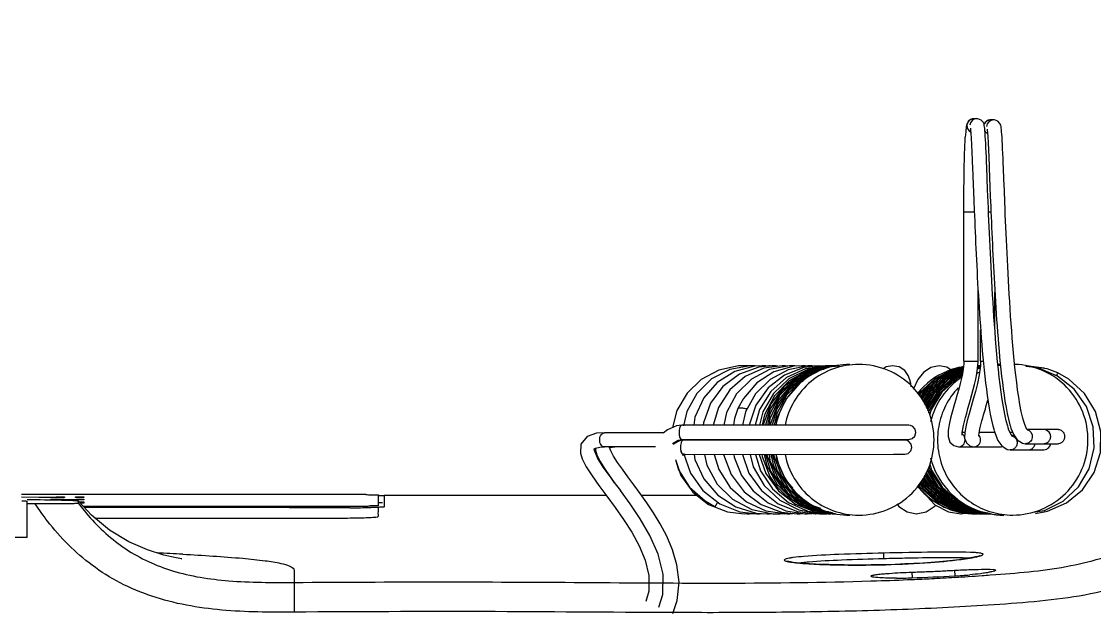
# Model space of a CAD drawing. Header units: millimetres. Extents: x 4086 to 8300, y 123 to 1549.
# Drawn here: x 6921.5 to 6959.19, y 703.04 to 723.82 of the extents above; entities that cross this region are included whole.
import ezdxf

# ---------------------------------------------------------------- set-up
doc = ezdxf.new("R2010")
doc.units = ezdxf.units.MM
doc.layers.add('00_COMPONENTS', color=7, linetype='Continuous')

msp = doc.modelspace()

# ---------------------------------------------------------------- linework, layer by layer
at = {"layer": '00_COMPONENTS', "color": 7, "linetype": 'Continuous'}
for p, q in [((6954.955, 720.411), (6954.836, 720.381)), ((6955.063, 720.411), (6954.955, 720.411)), ((6955.543, 720.371), (6955.425, 720.341)), ((6955.65, 720.371), (6955.543, 720.371)), ((6955.651, 720.371), (6955.65, 720.371)), ((6955.309, 720.221), (6955.28, 720.286)), ((6955.32, 720.173), (6955.309, 720.221)), ((6954.644, 719.606), (6954.652, 719.757)), ((6954.658, 719.852), (6954.652, 719.757)), ((6954.85, 719.855), (6954.856, 719.765)), ((6955.355, 719.799), (6955.348, 719.904)), ((6955.438, 719.812), (6955.444, 719.721)), ((6954.905, 718.718), (6954.917, 718.399)), ((6955.492, 718.672), (6955.505, 718.354)), ((6954.917, 718.399), (6954.951, 717.544)), ((6955.505, 718.354), (6955.531, 717.679)), ((6955.453, 717.498), (6955.437, 717.918)), ((6956.04, 717.475), (6956.023, 717.89)), ((6954.951, 717.544), (6954.966, 717.183)), ((6955.531, 717.679), (6955.546, 717.326)), ((6954.6, 717.141), (6954.968, 717.141)), ((6954.601, 711.904), (6954.6, 717.141)), ((6955.468, 717.141), (6955.553, 717.142)), ((6955.101, 711.904), (6955.1, 714.382)), ((6955.69, 713.024), (6955.69, 714.322)), ((6955.191, 711.904), (6955.19, 713.001)), ((6946.861, 711.739), (6946.867, 711.739)), ((6947.039, 711.739), (6946.924, 711.734)), ((6947.084, 711.736), (6947.032, 711.739)), ((6947.164, 711.739), (6947.09, 711.737)), ((6947.265, 711.737), (6947.166, 711.739)), ((6947.521, 711.739), (6947.25, 711.724)), ((6947.315, 711.727), (6947.265, 711.737)), ((6947.862, 711.739), (6947.397, 711.693)), ((6947.628, 711.737), (6947.522, 711.739)), ((6948.217, 711.74), (6947.578, 711.652)), ((6947.698, 711.723), (6947.628, 711.737)), ((6947.754, 711.739), (6947.663, 711.73)), ((6947.802, 711.733), (6947.747, 711.739)), ((6947.979, 711.737), (6947.859, 711.739)), ((6948.069, 711.719), (6947.979, 711.737)), ((6948.323, 711.737), (6948.215, 711.74)), ((6948.401, 711.722), (6948.323, 711.737)), ((6948.566, 711.739), (6948.48, 711.737)), ((6948.663, 711.737), (6948.568, 711.739)), ((6948.92, 711.74), (6948.626, 711.722)), ((6948.715, 711.728), (6948.663, 711.737)), ((6949.032, 711.737), (6948.917, 711.74)), ((6949.511, 711.738), (6948.98, 711.678)), ((6949.081, 711.728), (6949.032, 711.737)), ((6949.256, 711.74), (6949.12, 711.736)), ((6949.413, 711.727), (6949.245, 711.74)), ((6949.671, 711.729), (6949.51, 711.738)), ((6950.048, 711.739), (6949.581, 711.69)), ((6949.827, 711.737), (6949.742, 711.739)), ((6950.215, 711.728), (6949.824, 711.691)), ((6949.926, 711.74), (6949.834, 711.739)), ((6950.034, 711.739), (6949.837, 711.732)), ((6949.985, 711.732), (6949.926, 711.74)), ((6950.091, 711.729), (6949.936, 711.719)), ((6950.158, 711.738), (6950.032, 711.739)), ((6954.601, 711.904), (6955.101, 711.904)), ((6955.177, 711.688), (6955.086, 711.669)), ((6955.178, 711.697), (6955.087, 711.68)), ((6955.18, 711.71), (6955.088, 711.692)), ((6955.181, 711.721), (6955.089, 711.703)), ((6955.179, 711.731), (6955.09, 711.714)), ((6955.198, 711.741), (6955.091, 711.738)), ((6955.149, 711.735), (6955.095, 711.741)), ((6955.138, 711.741), (6955.105, 711.74)), ((6955.14, 711.738), (6955.107, 711.731)), ((6955.176, 711.739), (6955.14, 711.738)), ((6955.184, 711.738), (6955.15, 711.741)), ((6955.191, 711.904), (6955.183, 711.736)), ((6955.191, 711.904), (6955.283, 711.904)), ((6957.524, 711.636), (6956.787, 711.737)), ((6949.832, 711.665), (6949.687, 711.644)), ((6954.582, 711.674), (6954.223, 711.609)), ((6955.171, 711.641), (6955.081, 711.625)), ((6955.166, 711.649), (6955.082, 711.632)), ((6955.174, 711.664), (6955.084, 711.648)), ((6955.175, 711.671), (6955.085, 711.657)), ((6957.905, 711.494), (6957.524, 711.636)), ((6957.905, 711.493), (6957.905, 711.494)), ((6948.971, 711.211), (6948.853, 711.139)), ((6946.855, 710.59), (6946.666, 710.238)), ((6945.981, 710.275), (6945.8, 709.65)), ((6946.666, 710.238), (6946.686, 710.256)), ((6944.524, 710.173), (6944.369, 709.571)), ((6946.929, 710.118), (6946.822, 709.65)), ((6956.142, 709.615), (6956.09, 709.808)), ((6944.19, 709.493), (6944.034, 709.375)), ((6944.502, 709.628), (6944.19, 709.493)), ((6944.691, 709.65), (6944.502, 709.628)), ((6944.691, 709.65), (6944.666, 709.641)), ((6952.253, 709.652), (6944.691, 709.65)), ((6952.663, 709.652), (6952.253, 709.652)), ((6952.663, 709.652), (6952.598, 709.652)), ((6952.727, 709.644), (6952.663, 709.652)), ((6955.133, 709.367), (6955.147, 709.443)), ((6956.186, 709.48), (6956.143, 709.609)), ((6956.269, 709.3), (6956.186, 709.48)), ((6956.229, 709.638), (6956.257, 709.548)), ((6956.257, 709.548), (6956.351, 709.317)), ((6957.403, 709.502), (6956.815, 709.502)), ((6956.82, 709.502), (6956.819, 709.505)), ((6957.397, 709.502), (6957.375, 709.502)), ((6957.43, 709.502), (6957.397, 709.502)), ((6957.627, 709.502), (6957.555, 709.502)), ((6957.924, 709.502), (6957.627, 709.502)), ((6941.978, 709.388), (6941.699, 709.367)), ((6944.034, 709.388), (6941.976, 709.388)), ((6944.614, 709.106), (6944.435, 709.006)), ((6944.571, 709.128), (6944.691, 709.15)), ((6944.744, 709.128), (6944.614, 709.106)), ((6944.691, 709.15), (6944.744, 709.15)), ((6944.744, 709.128), (6944.719, 709.119)), ((6944.744, 709.15), (6950.412, 709.151)), ((6949.721, 709.129), (6944.744, 709.128)), ((6950.411, 709.129), (6949.721, 709.129)), ((6950.951, 709.129), (6950.411, 709.129)), ((6950.412, 709.151), (6950.951, 709.151)), ((6950.951, 709.151), (6952.14, 709.152)), ((6952.124, 709.13), (6950.951, 709.129)), ((6952.462, 709.13), (6952.124, 709.13)), ((6952.14, 709.152), (6952.253, 709.152)), ((6952.253, 709.152), (6952.554, 709.152)), ((6952.525, 709.13), (6952.418, 709.13)), ((6952.525, 709.13), (6952.462, 709.13)), ((6952.589, 709.121), (6952.525, 709.13)), ((6952.546, 709.152), (6952.663, 709.152)), ((6952.668, 709.085), (6952.589, 709.121)), ((6952.6, 709.152), (6952.663, 709.152)), ((6954.632, 709.391), (6954.545, 709.391)), ((6955.688, 709.392), (6955.125, 709.391)), ((6955.125, 709.264), (6955.125, 709.265)), ((6956.321, 709.392), (6956.227, 709.392)), ((6956.286, 709.273), (6956.269, 709.3)), ((6956.373, 709.285), (6956.278, 709.285)), ((6956.278, 709.276), (6956.286, 709.273)), ((6956.351, 709.317), (6956.474, 709.136)), ((6956.474, 709.136), (6956.659, 709.017)), ((6941.133, 708.67), (6941.137, 708.647)), ((6941.729, 708.51), (6941.623, 708.766)), ((6941.623, 708.766), (6941.628, 708.744)), ((6941.623, 708.766), (6941.623, 708.766)), ((6941.659, 708.847), (6941.817, 708.881)), ((6941.662, 708.776), (6941.709, 708.614)), ((6941.664, 708.848), (6941.663, 708.772)), ((6941.663, 708.772), (6941.667, 708.752)), ((6941.817, 708.881), (6941.975, 708.888)), ((6943.766, 708.888), (6941.975, 708.888)), ((6942.142, 708.868), (6942.246, 708.885)), ((6942.154, 708.867), (6942.153, 708.878)), ((6942.195, 708.749), (6942.153, 708.869)), ((6942.154, 708.867), (6942.158, 708.848)), ((6942.246, 708.885), (6942.339, 708.888)), ((6944.435, 709.006), (6944.396, 708.973)), ((6944.672, 708.713), (6944.668, 708.723)), ((6954.417, 708.891), (6955.921, 708.892)), ((6956.232, 708.785), (6956.553, 708.785)), ((6956.553, 708.785), (6956.853, 708.785)), ((6956.659, 709.017), (6956.757, 709.002)), ((6956.764, 709.002), (6957.1, 709.002)), ((6956.826, 708.785), (6956.887, 708.785)), ((6956.853, 708.785), (6956.855, 708.785)), ((6956.887, 708.785), (6957.078, 708.786)), ((6957.078, 708.786), (6957.174, 708.786)), ((6957.097, 708.984), (6957.1, 709.002)), ((6957.1, 709.002), (6957.402, 709.002)), ((6957.174, 708.786), (6957.23, 708.786)), ((6957.39, 709.002), (6957.417, 709.002)), ((6957.402, 709.002), (6957.404, 709.002)), ((6957.417, 709.002), (6957.594, 709.003)), ((6957.594, 709.003), (6957.673, 709.003)), ((6957.772, 709.002), (6957.924, 709.002)), ((6959.004, 708.126), (6959.183, 708.853)), ((6944.467, 708.446), (6944.577, 708.087)), ((6944.744, 708.628), (6944.82, 708.628)), ((6944.82, 708.628), (6952.124, 708.63)), ((6945.128, 708.628), (6945.153, 708.452)), ((6946.163, 708.628), (6946.163, 708.623)), ((6946.524, 708.628), (6946.536, 708.528)), ((6947.414, 708.628), (6947.649, 707.953)), ((6952.124, 708.63), (6952.419, 708.63)), ((6952.408, 708.63), (6952.526, 708.63)), ((6952.419, 708.63), (6952.526, 708.63)), ((6947.649, 707.953), (6948.089, 707.343)), ((6948.34, 707.736), (6948.589, 707.451)), ((6933.034, 707.216), (6921.495, 707.216)), ((6934.034, 706.824), (6934.034, 707.205)), ((6934.049, 707.19), (6934.234, 707.19)), ((6934.234, 707.19), (6934.234, 706.783)), ((6945.434, 707.357), (6946.029, 706.89)), ((6947.488, 707.361), (6948.074, 706.897)), ((6948.034, 707.5), (6948.033, 707.501)), ((6921.695, 705.71), (6921.695, 706.986)), ((6921.983, 706.888), (6921.695, 706.888)), ((6923.953, 706.494), (6923.495, 706.985)), ((6923.496, 706.906), (6923.84, 706.483)), ((6923.656, 706.812), (6933.034, 706.812)), ((6945.859, 706.795), (6945.862, 706.796)), ((6946.029, 706.89), (6946.734, 706.611)), ((6947.484, 706.863), (6948.191, 706.599)), ((6948.074, 706.897), (6948.76, 706.619)), ((6948.575, 707.045), (6949.242, 706.695)), ((6948.809, 706.929), (6949.5, 706.63)), ((6948.819, 707.04), (6949.486, 706.69)), ((6949.016, 706.844), (6949.724, 706.591)), ((6949.033, 706.937), (6949.722, 706.635)), ((6954.361, 706.966), (6955.017, 706.658)), ((6923.84, 706.759), (6923.706, 706.759)), ((6930.896, 706.757), (6923.84, 706.759)), ((6933.034, 706.756), (6930.896, 706.757)), ((6934.033, 706.734), (6934.034, 706.768)), ((6946.589, 706.783), (6947.308, 706.568)), ((6946.734, 706.611), (6947.341, 706.54)), ((6946.883, 706.54), (6946.988, 706.549)), ((6946.989, 706.541), (6947.076, 706.542)), ((6947.076, 706.542), (6947.159, 706.556)), ((6947.149, 706.697), (6947.894, 706.545)), ((6947.159, 706.556), (6947.335, 706.54)), ((6947.308, 706.568), (6947.691, 706.54)), ((6947.326, 706.54), (6947.478, 706.555)), ((6947.341, 706.54), (6947.426, 706.542)), ((6947.426, 706.542), (6947.498, 706.554)), ((6947.647, 706.648), (6948.395, 706.54)), ((6947.69, 706.54), (6947.774, 706.541)), ((6947.774, 706.541), (6947.848, 706.554)), ((6947.894, 706.545), (6948.046, 706.54)), ((6948.044, 706.54), (6948.149, 706.542)), ((6948.149, 706.542), (6948.251, 706.561)), ((6948.191, 706.599), (6948.745, 706.54)), ((6948.204, 706.552), (6948.294, 706.54)), ((6948.287, 706.54), (6948.341, 706.548)), ((6948.394, 706.54), (6948.487, 706.542)), ((6948.487, 706.542), (6948.579, 706.558)), ((6948.744, 706.54), (6948.835, 706.542)), ((6948.76, 706.619), (6949.398, 706.54)), ((6948.835, 706.542), (6948.923, 706.557)), ((6948.977, 706.778), (6949.702, 706.566)), ((6949.09, 706.541), (6949.274, 706.555)), ((6949.126, 706.64), (6949.84, 706.541)), ((6949.227, 706.771), (6949.95, 706.564)), ((6949.242, 706.695), (6949.981, 706.544)), ((6949.382, 706.609), (6949.978, 706.54)), ((6949.395, 706.54), (6949.503, 706.547)), ((6949.486, 706.69), (6949.989, 706.59)), ((6949.5, 706.63), (6950.089, 706.554)), ((6949.648, 706.54), (6949.801, 706.546)), ((6949.702, 706.566), (6950.052, 706.54)), ((6949.722, 706.635), (6949.846, 706.618)), ((6949.724, 706.591), (6950.019, 706.563)), ((6949.84, 706.541), (6949.925, 706.542)), ((6949.95, 706.564), (6950.089, 706.554)), ((6949.979, 706.54), (6950.013, 706.543)), ((6949.981, 706.544), (6950.088, 706.541)), ((6954.256, 706.672), (6954.969, 706.545)), ((6954.332, 706.666), (6955.118, 706.542)), ((6954.348, 706.68), (6955.055, 706.547)), ((6954.437, 706.671), (6955.148, 706.543)), ((6954.469, 706.68), (6955.177, 706.546)), ((6954.483, 706.541), (6954.714, 706.575)), ((6954.597, 706.68), (6955.306, 706.544)), ((6954.7, 706.664), (6955.407, 706.543)), ((6954.725, 706.674), (6955.437, 706.545)), ((6954.856, 706.692), (6955.563, 706.548)), ((6954.969, 706.545), (6955.056, 706.542)), ((6954.991, 706.543), (6955.005, 706.543)), ((6955.017, 706.658), (6955.169, 706.633)), ((6955.045, 706.548), (6955.063, 706.55)), ((6955.051, 706.542), (6955.076, 706.546)), ((6955.055, 706.547), (6955.143, 706.544)), ((6955.124, 706.542), (6955.175, 706.544)), ((6955.148, 706.543), (6955.264, 706.542)), ((6955.177, 706.546), (6955.313, 706.543)), ((6955.243, 706.547), (6955.293, 706.546)), ((6955.256, 706.542), (6955.311, 706.547)), ((6955.271, 706.543), (6955.292, 706.542)), ((6955.293, 706.542), (6955.343, 706.543)), ((6955.306, 706.544), (6955.414, 706.541)), ((6955.312, 706.543), (6955.346, 706.547)), ((6955.407, 706.543), (6955.492, 706.542)), ((6955.417, 706.541), (6955.494, 706.544)), ((6955.437, 706.545), (6955.494, 706.544)), ((6955.49, 706.542), (6955.52, 706.544)), ((6924.075, 706.393), (6930.896, 706.391)), ((6921.695, 705.71), (6871.295, 705.711)), ((6951.791, 704.964), (6951.786, 705.163)), ((6951.786, 704.755), (6951.683, 704.752)), ((6951.748, 704.754), (6951.786, 704.754)), ((6951.786, 704.754), (6951.852, 704.756)), ((6951.786, 704.755), (6951.786, 704.754)), ((6954.273, 704.559), (6954.284, 704.36)), ((6931.076, 704.38), (6931.072, 704.13)), ((6951.335, 704.184), (6951.536, 704.19)), ((6952.777, 704.493), (6952.784, 704.293)), ((6955.531, 704.395), (6955.728, 704.41)), ((6931.072, 704.133), (6931.075, 703.091))]:
    msp.add_line(p, q, dxfattribs=at)
at = {"layer": '00_COMPONENTS', "color": 5, "linetype": 'Continuous', "true_color": 0x0303ff}
for p, q in [((6922.567, 707.11), (6921.498, 707.13)), ((6921.499, 707.136), (6922.713, 707.114)), ((6922.517, 707.054), (6922.85, 707.054)), ((6923.004, 707.11), (6922.567, 707.11)), ((6923.309, 707.032), (6922.684, 707.052)), ((6922.713, 707.136), (6923.004, 707.136)), ((6922.713, 707.114), (6922.713, 707.136)), ((6922.85, 707.054), (6923.434, 707.037)), ((6923.004, 707.136), (6923.004, 707.11)), ((6923.684, 707.032), (6923.309, 707.032)), ((6923.392, 707.136), (6923.684, 707.136)), ((6923.392, 707.11), (6923.392, 707.136)), ((6923.684, 707.11), (6923.392, 707.11)), ((6923.434, 707.054), (6923.684, 707.054)), ((6923.434, 707.037), (6923.434, 707.054)), ((6923.522, 706.957), (6923.684, 706.957)), ((6923.684, 706.911), (6923.564, 706.911)), ((6923.684, 707.136), (6923.684, 707.11)), ((6923.684, 707.054), (6923.684, 707.032)), ((6923.684, 706.957), (6923.684, 706.911))]:
    msp.add_line(p, q, dxfattribs=at)
at = {"layer": '00_COMPONENTS', "color": 7, "linetype": 'Continuous'}
for points in [[(6954.836, 720.381), (6954.751, 720.309), (6954.712, 720.237)], [(6955.28, 720.286), (6955.209, 720.364), (6955.091, 720.41), (6955.063, 720.411)], [(6955.992, 718.67), (6955.985, 718.852), (6955.978, 719.027), (6955.971, 719.194), (6955.963, 719.352), (6955.956, 719.5), (6955.949, 719.636), (6955.942, 719.757), (6955.936, 719.863), (6955.929, 719.952), (6955.922, 720.026), (6955.916, 720.084), (6955.908, 720.132), (6955.897, 720.18), (6955.868, 720.246), (6955.797, 720.324), (6955.679, 720.369), (6955.651, 720.371)], [(6954.679, 720.084), (6954.672, 720.02), (6954.665, 719.944), (6954.658, 719.852)], [(6954.712, 720.237), (6954.697, 720.186), (6954.687, 720.138), (6954.679, 720.084)], [(6954.829, 720.082), (6954.83, 720.072), (6954.834, 720.041)], [(6954.834, 720.041), (6954.839, 719.994), (6954.845, 719.931), (6954.85, 719.855)], [(6955.425, 720.341), (6955.34, 720.269), (6955.31, 720.215)], [(6955.334, 720.066), (6955.328, 720.125), (6955.32, 720.173)], [(6955.348, 719.904), (6955.341, 719.993), (6955.334, 720.066)], [(6955.417, 720.042), (6955.418, 720.032), (6955.422, 720)], [(6955.422, 720), (6955.427, 719.953), (6955.432, 719.889), (6955.438, 719.812)], [(6954.856, 719.765), (6954.862, 719.663), (6954.868, 719.551), (6954.874, 719.429), (6954.88, 719.299), (6954.886, 719.163), (6954.892, 719.02), (6954.898, 718.871), (6954.905, 718.718)], [(6955.405, 718.707), (6955.398, 718.89), (6955.391, 719.066), (6955.383, 719.234), (6955.376, 719.393), (6955.369, 719.541), (6955.362, 719.677), (6955.355, 719.799)], [(6955.444, 719.721), (6955.45, 719.618), (6955.456, 719.505), (6955.462, 719.382), (6955.468, 719.252), (6955.474, 719.116), (6955.48, 718.973), (6955.486, 718.825), (6955.492, 718.672)], [(6955.437, 717.918), (6955.421, 718.322), (6955.405, 718.707)], [(6956.023, 717.89), (6956.008, 718.289), (6955.992, 718.67)], [(6955.697, 712.936), (6955.677, 713.198), (6955.659, 713.457), (6955.642, 713.715), (6955.626, 713.97), (6955.61, 714.223), (6955.596, 714.474), (6955.582, 714.722), (6955.568, 714.968), (6955.556, 715.211), (6955.544, 715.452), (6955.532, 715.69), (6955.521, 715.925), (6955.51, 716.158), (6955.5, 716.388), (6955.49, 716.616), (6955.48, 716.841), (6955.471, 717.063), (6955.462, 717.282), (6955.453, 717.498)], [(6956.708, 709.779), (6956.675, 709.897), (6956.62, 710.133), (6956.572, 710.382), (6956.529, 710.639), (6956.491, 710.897), (6956.457, 711.156), (6956.426, 711.414), (6956.397, 711.672), (6956.371, 711.931), (6956.346, 712.19), (6956.323, 712.45), (6956.302, 712.71), (6956.281, 712.969), (6956.262, 713.227), (6956.244, 713.483), (6956.227, 713.738), (6956.211, 713.991), (6956.195, 714.242), (6956.181, 714.49), (6956.167, 714.736), (6956.154, 714.979), (6956.141, 715.22), (6956.129, 715.457), (6956.118, 715.692), (6956.107, 715.924), (6956.096, 716.154), (6956.086, 716.381), (6956.076, 716.606), (6956.067, 716.827), (6956.057, 717.046), (6956.049, 717.262), (6956.04, 717.475)], [(6954.966, 717.183), (6954.973, 716.999), (6954.981, 716.813), (6954.989, 716.624), (6954.997, 716.434), (6955.006, 716.241), (6955.015, 716.047), (6955.024, 715.851), (6955.033, 715.653), (6955.043, 715.453), (6955.053, 715.252), (6955.063, 715.049), (6955.074, 714.844), (6955.086, 714.637), (6955.097, 714.428), (6955.11, 714.218), (6955.122, 714.006), (6955.136, 713.793), (6955.15, 713.578), (6955.165, 713.361), (6955.18, 713.143)], [(6955.546, 717.326), (6955.553, 717.145), (6955.56, 716.962), (6955.568, 716.777), (6955.576, 716.59), (6955.585, 716.4), (6955.593, 716.209), (6955.602, 716.017), (6955.611, 715.822), (6955.62, 715.626), (6955.63, 715.428), (6955.64, 715.228), (6955.651, 715.026), (6955.661, 714.823), (6955.673, 714.617), (6955.685, 714.41)], [(6955.685, 714.41), (6955.697, 714.201), (6955.71, 713.991), (6955.723, 713.78), (6955.737, 713.566), (6955.752, 713.351), (6955.767, 713.135), (6955.784, 712.918), (6955.801, 712.699), (6955.819, 712.479), (6955.838, 712.258), (6955.858, 712.037), (6955.88, 711.815), (6955.903, 711.594), (6955.927, 711.372), (6955.954, 711.15), (6955.982, 710.929), (6956.013, 710.709), (6956.046, 710.491), (6956.083, 710.275), (6956.123, 710.065), (6956.168, 709.862)], [(6955.18, 713.143), (6955.196, 712.924), (6955.213, 712.703), (6955.231, 712.482), (6955.25, 712.259), (6955.27, 712.035), (6955.291, 711.812), (6955.314, 711.587), (6955.338, 711.363), (6955.364, 711.139), (6955.392, 710.915), (6955.422, 710.692)], [(6956.09, 709.808), (6956.037, 710.044), (6955.99, 710.293), (6955.948, 710.551), (6955.91, 710.813), (6955.875, 711.078), (6955.844, 711.343), (6955.814, 711.61), (6955.788, 711.876), (6955.762, 712.142), (6955.739, 712.408), (6955.717, 712.673), (6955.697, 712.936)], [(6946.867, 711.739), (6946.685, 711.733), (6945.997, 711.587), (6945.379, 711.259), (6944.877, 710.776), (6944.524, 710.173)], [(6947.09, 711.737), (6946.383, 711.609), (6945.742, 711.276), (6945.223, 710.77), (6944.868, 710.131), (6944.755, 709.635)], [(6947.25, 711.724), (6946.554, 711.539), (6945.941, 711.156), (6945.461, 710.607), (6945.153, 709.937), (6945.112, 709.65)], [(6947.397, 711.693), (6946.719, 711.449), (6946.14, 711.016), (6945.705, 710.428), (6945.453, 709.732), (6945.448, 709.65)], [(6948.48, 711.737), (6947.777, 711.606), (6947.138, 711.269), (6946.616, 710.755)], [(6948.626, 711.722), (6947.93, 711.524), (6947.325, 711.134), (6946.855, 710.59)], [(6949.12, 711.736), (6948.427, 711.596), (6947.793, 711.257), (6947.281, 710.75), (6946.929, 710.118)], [(6949.746, 711.739), (6949.034, 711.635), (6948.372, 711.327), (6947.819, 710.839), (6947.427, 710.208), (6947.272, 709.65)], [(6949.834, 711.739), (6949.118, 711.611), (6948.457, 711.281), (6947.916, 710.77), (6947.542, 710.126), (6947.426, 709.65)], [(6949.837, 711.732), (6949.115, 711.573), (6948.466, 711.214), (6947.944, 710.681), (6947.595, 710.021), (6947.521, 709.65)], [(6949.581, 711.69), (6948.881, 711.438), (6948.278, 710.998), (6947.826, 710.401), (6947.565, 709.7), (6947.561, 709.65)], [(6950.091, 711.729), (6949.449, 711.642), (6948.766, 711.339), (6948.202, 710.852), (6947.798, 710.225), (6947.631, 709.651)], [(6950.065, 711.736), (6949.331, 711.586), (6948.674, 711.233), (6948.142, 710.706), (6947.785, 710.05), (6947.699, 709.651)], [(6949.936, 711.719), (6949.218, 711.517), (6948.592, 711.123), (6948.102, 710.559), (6947.791, 709.88), (6947.757, 709.651)], [(6949.824, 711.691), (6949.12, 711.439), (6948.518, 710.997), (6948.064, 710.401), (6947.803, 709.7), (6947.799, 709.651)], [(6952.096, 711.74), (6951.875, 711.699), (6951.77, 711.635)], [(6952.751, 710.995), (6952.736, 711.115), (6952.709, 711.246), (6952.649, 711.401), (6952.523, 711.569), (6952.323, 711.697), (6952.096, 711.74)], [(6953.734, 711.741), (6953.446, 711.682), (6953.182, 711.505), (6952.989, 711.258), (6952.835, 710.933), (6952.83, 710.916)], [(6954.16, 711.584), (6954.001, 711.69), (6953.733, 711.741)], [(6954.601, 711.904), (6954.597, 711.806), (6954.576, 711.617), (6954.549, 711.46), (6954.515, 711.301), (6954.471, 711.113), (6954.42, 710.92), (6954.366, 710.724), (6954.309, 710.524), (6954.25, 710.321), (6954.19, 710.112), (6954.133, 709.897), (6954.083, 709.68), (6954.05, 709.463), (6954.049, 709.25), (6954.112, 709.06), (6954.244, 708.934), (6954.417, 708.891)], [(6955.183, 711.736), (6955.141, 711.419), (6955.079, 711.12), (6955.008, 710.835), (6954.933, 710.563), (6954.859, 710.303), (6954.787, 710.054), (6954.721, 709.815), (6954.667, 709.591)], [(6955.085, 711.655), (6955.1, 711.863), (6955.101, 711.904)], [(6957.437, 711.648), (6957.419, 711.656), (6956.78, 711.741)], [(6957.891, 711.378), (6957.2, 711.662), (6956.783, 711.713)], [(6947.578, 711.652), (6946.923, 711.363), (6946.376, 710.891), (6945.981, 710.275)], [(6948.98, 711.678), (6948.299, 711.412), (6947.721, 710.961), (6947.294, 710.358)], [(6949.687, 711.644), (6949.006, 711.339), (6948.441, 710.855), (6948.036, 710.224), (6947.87, 709.651)], [(6949.689, 711.611), (6949.581, 711.59), (6948.921, 711.241), (6948.386, 710.713), (6948.026, 710.057), (6947.939, 709.651)], [(6954.223, 711.609), (6953.577, 711.285), (6953.049, 710.803), (6953.009, 710.737)], [(6954.581, 711.663), (6954.241, 711.593), (6953.605, 711.264), (6953.081, 710.768), (6953.043, 710.703)], [(6954.58, 711.651), (6954.319, 711.6), (6953.686, 711.278), (6953.16, 710.793), (6953.073, 710.65)], [(6954.578, 711.639), (6954.371, 711.598), (6953.738, 711.274), (6953.217, 710.789), (6953.101, 710.596)], [(6954.577, 711.627), (6954.439, 711.6), (6953.805, 711.279), (6953.28, 710.792), (6953.128, 710.542)], [(6954.576, 711.616), (6954.513, 711.604), (6953.871, 711.284), (6953.347, 710.801), (6953.155, 710.489)], [(6954.574, 711.604), (6954.564, 711.602), (6953.928, 711.282), (6953.402, 710.796), (6953.183, 710.435)], [(6954.569, 711.576), (6953.969, 711.269), (6953.447, 710.778), (6953.21, 710.382)], [(6954.563, 711.541), (6954.046, 711.278), (6953.518, 710.792), (6953.237, 710.329)], [(6954.558, 711.513), (6954.067, 711.253), (6953.549, 710.757), (6953.267, 710.27)], [(6954.551, 711.474), (6954.219, 711.316), (6953.676, 710.837), (6953.287, 710.229)], [(6954.545, 711.443), (6954.269, 711.31), (6953.736, 710.839), (6953.349, 710.235), (6953.325, 710.155)], [(6954.538, 711.407), (6954.269, 711.27), (6953.744, 710.776), (6953.376, 710.156), (6953.359, 710.09)], [(6954.531, 711.377), (6954.366, 711.296), (6953.831, 710.808), (6953.45, 710.191), (6953.399, 710.01)], [(6954.561, 709.514), (6954.587, 709.644), (6954.62, 709.783), (6954.658, 709.928), (6954.7, 710.078), (6954.745, 710.234), (6954.791, 710.394), (6954.839, 710.559), (6954.886, 710.728), (6954.933, 710.902), (6954.978, 711.082), (6955.02, 711.267), (6955.057, 711.457), (6955.085, 711.655)], [(6957.121, 706.556), (6957.539, 706.634), (6958.207, 706.923), (6958.767, 707.387), (6959.175, 707.991), (6959.397, 708.689), (6959.413, 709.423), (6959.222, 710.137), (6958.837, 710.77), (6958.293, 711.271), (6957.905, 711.494)], [(6959.183, 708.853), (6959.147, 709.6), (6958.904, 710.305), (6958.474, 710.914), (6957.891, 711.378)], [(6948.853, 711.139), (6948.354, 710.582), (6948.034, 709.903), (6947.996, 709.651)], [(6946.616, 710.755), (6946.262, 710.103), (6946.165, 709.65)], [(6955.422, 710.692), (6955.454, 710.47), (6955.49, 710.252), (6955.529, 710.038), (6955.571, 709.829), (6955.619, 709.628), (6955.662, 709.472)], [(6946.666, 710.238), (6946.542, 709.883), (6946.511, 709.65)], [(6947.294, 710.358), (6947.056, 709.657), (6947.056, 709.65)], [(6955.295, 710.014), (6955.358, 710.23), (6955.39, 710.342), (6955.423, 710.456), (6955.445, 710.536)], [(6955.147, 709.443), (6955.165, 709.526), (6955.186, 709.616), (6955.211, 709.711), (6955.237, 709.809), (6955.266, 709.91), (6955.295, 710.014)], [(6956.168, 709.862), (6956.22, 709.668), (6956.227, 709.643)], [(6952.875, 709.27), (6952.913, 709.39), (6952.887, 709.512), (6952.805, 709.607), (6952.727, 709.644)], [(6954.544, 709.322), (6954.546, 709.401), (6954.561, 709.514)], [(6954.667, 709.591), (6954.631, 709.385), (6954.629, 709.199), (6954.688, 709.034)], [(6955.663, 709.469), (6955.698, 709.361), (6955.8, 709.113), (6955.931, 708.923), (6956.124, 708.801), (6956.226, 708.785)], [(6956.819, 709.505), (6956.744, 709.671), (6956.709, 709.778)], [(6957.634, 709.344), (6957.595, 709.411), (6957.507, 709.479), (6957.402, 709.502)], [(6957.555, 709.502), (6957.51, 709.502), (6957.499, 709.502), (6957.43, 709.502)], [(6941.699, 709.367), (6941.368, 709.256), (6941.149, 708.992), (6941.133, 708.67)], [(6944.369, 709.003), (6944.389, 709.02), (6944.571, 709.128)], [(6952.526, 708.63), (6952.647, 708.661), (6952.738, 708.748), (6952.775, 708.867), (6952.75, 708.99), (6952.668, 709.085)], [(6952.663, 709.152), (6952.785, 709.183), (6952.875, 709.27)], [(6954.545, 709.309), (6954.546, 709.305), (6954.544, 709.322)], [(6955.125, 709.265), (6955.126, 709.303), (6955.133, 709.367)], [(6957.538, 709.043), (6957.555, 709.055), (6957.572, 709.069), (6957.588, 709.085), (6957.602, 709.103), (6957.615, 709.123), (6957.627, 709.144)], [(6957.627, 709.144), (6957.636, 709.167), (6957.644, 709.191), (6957.649, 709.216), (6957.651, 709.242), (6957.651, 709.269), (6957.648, 709.296), (6957.641, 709.323), (6957.634, 709.344)], [(6941.132, 708.675), (6941.193, 708.473), (6941.338, 708.185), (6941.54, 707.872), (6941.784, 707.532), (6942.058, 707.163), (6942.351, 706.766), (6942.649, 706.342), (6942.935, 705.895), (6943.194, 705.422), (6943.407, 704.918), (6943.54, 704.38), (6943.537, 703.83), (6943.426, 703.464)], [(6941.623, 708.766), (6941.62, 708.821), (6941.62, 708.824), (6941.659, 708.847)], [(6942.144, 708.877), (6942.138, 708.868), (6942.142, 708.868)], [(6944.376, 703.042), (6944.53, 703.5), (6944.596, 704.148), (6944.524, 704.749), (6944.367, 705.283), (6944.164, 705.759), (6943.938, 706.186), (6943.702, 706.574), (6943.466, 706.928), (6943.235, 707.255), (6943.012, 707.558), (6942.801, 707.841), (6942.606, 708.104), (6942.435, 708.344), (6942.295, 708.561), (6942.195, 708.749)], [(6944.756, 708.63), (6944.742, 708.634), (6944.731, 708.64), (6944.72, 708.647), (6944.709, 708.657), (6944.698, 708.669), (6944.688, 708.683), (6944.679, 708.698), (6944.672, 708.713)], [(6944.749, 708.672), (6944.997, 707.967), (6945.434, 707.357)], [(6954.688, 709.034), (6954.809, 708.926), (6954.957, 708.891)], [(6956.855, 708.785), (6956.857, 708.785), (6956.87, 708.786), (6956.889, 708.788)], [(6956.889, 708.788), (6956.908, 708.791), (6956.928, 708.797), (6956.948, 708.804), (6956.968, 708.814), (6956.988, 708.825)], [(6956.988, 708.825), (6957.007, 708.838), (6957.024, 708.853), (6957.041, 708.871), (6957.056, 708.89), (6957.07, 708.911), (6957.081, 708.933)], [(6957.081, 708.933), (6957.09, 708.958), (6957.097, 708.984)], [(6957.23, 708.786), (6957.271, 708.786), (6957.293, 708.786), (6957.367, 708.786)], [(6957.375, 709.002), (6957.377, 709.002), (6957.39, 709.002)], [(6957.404, 709.002), (6957.406, 709.002), (6957.417, 709.003), (6957.433, 709.004)], [(6957.433, 709.004), (6957.449, 709.007), (6957.467, 709.011), (6957.485, 709.017), (6957.503, 709.024), (6957.521, 709.032), (6957.538, 709.043)], [(6957.673, 709.003), (6957.75, 709.003), (6957.772, 709.002)], [(6941.709, 708.614), (6941.821, 708.381), (6941.973, 708.136), (6942.155, 707.874)], [(6942.331, 707.634), (6942.208, 707.8), (6941.933, 708.182), (6941.729, 708.51)], [(6944.467, 708.446), (6944.661, 707.889), (6945.076, 707.307), (6945.635, 706.87)], [(6944.722, 708.594), (6944.728, 708.599), (6944.747, 708.615), (6944.765, 708.627), (6944.766, 708.628)], [(6944.766, 708.628), (6944.773, 708.632), (6944.772, 708.631), (6944.756, 708.63)], [(6945.153, 708.452), (6945.466, 707.764), (6945.957, 707.192), (6946.589, 706.783)], [(6945.487, 708.628), (6945.572, 708.25), (6945.939, 707.588), (6946.479, 707.055), (6947.149, 706.697)], [(6945.832, 708.628), (6945.988, 708.096), (6946.392, 707.462), (6946.96, 706.965), (6947.647, 706.648)], [(6946.163, 708.623), (6946.428, 707.918), (6946.88, 707.315), (6947.484, 706.863)], [(6946.536, 708.528), (6946.792, 707.891), (6947.199, 707.346), (6947.725, 706.924), (6948.342, 706.651)], [(6946.823, 708.628), (6947.053, 707.97), (6947.488, 707.361)], [(6947.094, 708.628), (6947.205, 708.185), (6947.582, 707.538)], [(6947.283, 708.628), (6947.461, 708.049), (6947.876, 707.421)], [(6947.508, 708.628), (6947.515, 708.549), (6947.791, 707.853), (6948.034, 707.5)], [(6947.584, 708.628), (6947.676, 708.222), (6948.038, 707.569), (6948.575, 707.045)], [(6947.633, 708.628), (6947.812, 708.04), (6948.231, 707.414), (6948.809, 706.929)], [(6947.685, 708.628), (6947.689, 708.575), (6947.958, 707.877), (6948.411, 707.283), (6949.016, 706.844)], [(6947.76, 708.628), (6947.791, 708.412), (6948.102, 707.734), (6948.595, 707.17), (6949.227, 706.771)], [(6947.824, 708.628), (6947.915, 708.22), (6948.282, 707.565), (6948.819, 707.04)], [(6947.872, 708.628), (6948.046, 708.053), (6948.456, 707.423), (6949.033, 706.937)], [(6947.922, 708.628), (6947.926, 708.58), (6948.195, 707.877), (6948.648, 707.285), (6949.249, 706.846), (6949.562, 706.734)], [(6947.997, 708.628), (6948.026, 708.42), (6948.34, 707.736)], [(6944.577, 708.087), (6944.969, 707.477), (6945.508, 706.995), (6945.859, 706.795)], [(6953.24, 707.959), (6953.548, 707.47), (6954.081, 706.992), (6954.725, 706.674)], [(6953.265, 708.008), (6953.63, 707.443), (6954.174, 706.971), (6954.826, 706.662), (6955.482, 706.552)], [(6953.296, 708.068), (6953.655, 707.486), (6954.194, 706.995), (6954.849, 706.673), (6955.55, 706.546)], [(6953.325, 708.124), (6953.69, 707.516), (6954.214, 707.023), (6954.856, 706.692)], [(6953.368, 708.21), (6953.418, 708.048), (6953.812, 707.44), (6954.361, 706.966)], [(6953.404, 708.281), (6953.465, 708.075), (6953.855, 707.461), (6954.401, 706.98), (6955.06, 706.663), (6955.135, 706.651)], [(6957.033, 706.599), (6957.436, 706.662), (6958.088, 706.983), (6958.628, 707.484), (6959.004, 708.126)], [(6942.155, 707.874), (6942.358, 707.597), (6942.534, 707.362)], [(6947.582, 707.538), (6948.132, 707.021), (6948.8, 706.682)], [(6953.018, 707.553), (6953.065, 707.477), (6953.601, 706.993), (6954.256, 706.672)], [(6953.054, 707.594), (6953.143, 707.455), (6953.679, 706.98), (6954.332, 706.666)], [(6953.08, 707.643), (6953.178, 707.484), (6953.705, 707.003), (6954.348, 706.68)], [(6953.107, 707.697), (6953.25, 707.471), (6953.79, 706.986), (6954.437, 706.671)], [(6953.134, 707.749), (6953.295, 707.489), (6953.825, 707.004), (6954.469, 706.68)], [(6953.161, 707.802), (6953.362, 707.48), (6953.891, 706.999), (6954.535, 706.679), (6955.243, 706.547)], [(6953.187, 707.855), (6953.417, 707.484), (6953.95, 707.002), (6954.597, 706.68)], [(6953.213, 707.905), (6953.502, 707.455), (6954.047, 706.974), (6954.7, 706.664)], [(6942.041, 707.187), (6936.843, 707.189), (6934.234, 707.19)], [(6943.883, 703.26), (6944.024, 703.715), (6944.038, 704.424), (6943.863, 705.128), (6943.575, 705.777), (6943.231, 706.366), (6942.874, 706.895), (6942.534, 707.362)], [(6945.23, 707.187), (6944.85, 707.186), (6943.283, 707.187)], [(6947.876, 707.421), (6948.446, 706.941), (6949.126, 706.64)], [(6948.034, 707.5), (6948.343, 707.182), (6948.977, 706.778)], [(6948.089, 707.343), (6948.685, 706.881), (6949.382, 706.609)], [(6953.168, 707.311), (6953.175, 707.297), (6953.582, 706.861)], [(6945.635, 706.87), (6946.294, 706.609), (6946.883, 706.54)], [(6952.246, 706.889), (6952.322, 706.795), (6952.604, 706.608), (6952.932, 706.541)], [(6952.93, 706.541), (6953.273, 706.612), (6953.596, 706.827), (6953.611, 706.846)], [(6953.582, 706.861), (6954.063, 706.606), (6954.489, 706.541)], [(6927.115, 704.967), (6927.129, 704.966), (6926.931, 704.998), (6926.497, 705.093), (6925.919, 705.272), (6925.264, 705.557), (6924.592, 705.965), (6923.953, 706.494)], [(6948.342, 706.651), (6949.012, 706.542), (6949.095, 706.541)], [(6948.8, 706.682), (6949.528, 706.543), (6949.65, 706.54)], [(6954.426, 704.932), (6954.217, 704.907), (6953.985, 704.882), (6953.73, 704.859), (6953.454, 704.836), (6953.159, 704.815), (6952.848, 704.797), (6952.523, 704.78)], [(6954.769, 704.981), (6954.61, 704.956), (6954.426, 704.932)], [(6955.168, 705.07), (6955.169, 705.071), (6955.149, 705.062), (6955.094, 705.046), (6955.012, 705.026), (6954.903, 705.004), (6954.769, 704.981)], [(6949.182, 704.787), (6949.002, 704.799), (6948.845, 704.812), (6948.711, 704.825), (6948.6, 704.838), (6948.511, 704.851), (6948.447, 704.864), (6948.41, 704.873)], [(6951.015, 704.744), (6950.7, 704.744), (6950.4, 704.746), (6950.117, 704.751), (6949.852, 704.758), (6949.607, 704.766), (6949.384, 704.776), (6949.182, 704.787)], [(6951.683, 704.752), (6951.344, 704.746), (6951.015, 704.744)], [(6952.523, 704.78), (6952.186, 704.767), (6951.842, 704.756), (6951.786, 704.755)]]:
    msp.add_lwpolyline(points, dxfattribs=at)
for centre, radius, start, end in [((6954.956, 720.161), 0.25, 116.0726, 176.0591), ((6955.062, 720.162), 0.25, 90.0304, 176.0666), ((6955.65, 720.121), 0.25, 90.0304, 176.0666), ((6954.956, 720.161), 0.25, 176.0282, 242.6185), ((6946.863, 709.189), 2.55, 88.648, 89.9289), ((6946.863, 709.18), 2.559, 86.5184, 88.6476), ((6955.006, 709.113), 2.628, 99.2359, 106.6388), ((6956.001, 709.15), 2.636, 92.5369, 94.4117), ((6956.322, 709.123), 2.664, 99.4543, 101.3285), ((6954.987, 709.161), 2.577, 111.9953, 141.3694), ((6956.001, 709.142), 2.645, 124.2515, 166.1723), ((6954.995, 709.145), 2.595, 111.3714, 112.0271), ((6954.999, 709.134), 2.606, 107.6909, 111.3685), ((6955.003, 709.124), 2.617, 106.644, 107.6927), ((6956.321, 709.139), 2.648, 116.6333, 119.0396), ((6955.994, 709.159), 2.626, 109.052, 110.5494), ((6955.992, 709.165), 2.62, 108.4052, 109.0517), ((6955.991, 709.168), 2.617, 108.0064, 108.4052), ((6946.5, 708.568), 1.723, 73.6997, 74.7639), ((6956.756, 709.255), 0.249, 20.9765, 28.2136), ((6956.001, 709.141), 2.645, 193.8615, 250.8131), ((6933.038, 623.685), 83.531, 89.74068, 90.00302), ((6933.119, 643.219), 63.997, 89.57948, 89.73433), ((6955.004, 709.147), 2.607, 218.844, 257.2464), ((6933.063, 779.627), 72.815, 269.97657, 270.41393), ((6933.307, 745.765), 38.951, 270.4153, 270.6383), ((6955.009, 709.155), 2.611, 242.176, 256.5781), ((6933.088, 747.567), 40.811, 269.9239, 270.9563), ((6955.014, 709.18), 2.637, 256.5921, 260.7593), ((6954.996, 709.121), 2.579, 257.3105, 260.6916), ((6954.993, 709.105), 2.563, 260.6911, 264.2872), ((6955.015, 709.183), 2.64, 260.7598, 265.0699), ((6954.992, 709.099), 2.557, 264.2905, 265.4085), ((6955.015, 709.188), 2.645, 265.0714, 269.4915), ((6954.993, 709.115), 2.573, 265.4095, 267.554), ((6954.994, 709.134), 2.592, 267.5541, 269.7954), ((6954.994, 709.144), 2.602, 269.7943, 270.2063), ((6954.994, 709.149), 2.607, 270.2065, 271.2223), ((6955.992, 709.119), 2.621, 250.8371, 251.6629), ((6956.002, 709.153), 2.656, 251.6928, 262.7777), ((6956.003, 709.155), 2.659, 262.7739, 263.367), ((6956.001, 709.142), 2.646, 263.364, 267.3658), ((6956, 709.111), 2.615, 267.3676, 270.0123), ((6921.245, 594.885), 110.397, 86.92586, 87.39558), ((6955.188, 571.308), 133.699, 91.14117, 91.45606), ((6954.447, 699.287), 5.706, 86.5279, 87.7866), ((6949.667, 714.248), 9.473, 264.9792, 265.2583), ((6949.761, 715.384), 10.613, 265.2593, 265.5839), ((6950.48, 727.345), 22.597, 267.344, 267.67), ((6950.672, 732.23), 27.485, 267.6833, 268.8447), ((6950.798, 737.376), 32.633, 268.8061, 269.0328), ((6950.84, 740.018), 35.275, 269.037, 269.9748), ((6950.848, 741.992), 37.249, 269.9638, 270.1737), ((6950.846, 742.918), 38.175, 270.1725, 271.3543), ((6950.075, 782.807), 78.361, 272.34286, 272.7079), ((6950.388, 776.19), 71.736, 272.70781, 273.10391), ((6947.861, 818.419), 114.288, 271.84312, 272.46615), ((6952.231, 718.845), 14.562, 270.0303, 272.1471), ((6950.045, 782.096), 77.85, 272.01087, 273.11312), ((6949.763, 790.446), 86.006, 272.0082, 272.34295), ((6948.344, 806.995), 102.854, 272.47102, 272.8574), ((6948.731, 799.272), 95.121, 272.85644, 273.34163), ((6953.555, 717.893), 13.552, 273.0371, 275.3189), ((6949.205, 791.191), 87.027, 273.33993, 273.97555), ((6949.556, 786.052), 81.876, 273.98011, 274.18474)]:
    msp.add_arc(centre, radius, start, end, dxfattribs=at)
for points, knots in [([(6978.77, 723.823), (6978.588, 723.585), (6978.081, 722.841), (6977.18, 721.361), (6975.968, 719.381), (6974.533, 717.19), (6973.019, 714.969), (6971.438, 712.771), (6969.756, 710.62), (6967.956, 708.512), (6966.219, 706.914), (6964.639, 705.8), (6963.33, 705.057), (6961.896, 704.497), (6960.401, 704.033), (6958.855, 703.661), (6957.265, 703.459), (6955.661, 703.343), (6954.053, 703.247), (6952.442, 703.177), (6950.293, 703.11), (6947.604, 703.071), (6945.453, 703.07), (6944.377, 703.074)], [0, 0, 0, 0, 0.020555, 0.061727, 0.118849, 0.179757, 0.241343, 0.303197, 0.365449, 0.428594, 0.493219, 0.526659, 0.561059, 0.596149, 0.63203, 0.668403, 0.705032, 0.741855, 0.778698, 0.815548, 0.85241, 0.926178, 1, 1, 1, 1]), ([(6955.728, 704.41), (6956.609, 704.476), (6958.313, 704.615), (6960.315, 705.248), (6961.795, 705.797), (6962.799, 706.31), (6963.701, 706.926), (6964.806, 707.834), (6966.037, 709.124), (6967.319, 710.817), (6968.476, 712.564), (6969.532, 714.309), (6970.483, 716.004), (6971.323, 717.574), (6972.005, 718.922), (6972.439, 719.863), (6972.651, 720.435), (6972.731, 720.715), (6972.762, 720.914), (6972.754, 721.052), (6972.707, 721.141), (6972.613, 721.199), (6972.531, 721.199), (6972.48, 721.193)], [0, 0, 0, 0, 0.102929, 0.197924, 0.243282, 0.286651, 0.328706, 0.370294, 0.453009, 0.535571, 0.617302, 0.696881, 0.772971, 0.843615, 0.904179, 0.948893, 0.964155, 0.975166, 0.982689, 0.987621, 0.991013, 0.9939, 1, 1, 1, 1]), ([(6954.6, 717.141), (6954.6, 717.603), (6954.606, 718.424), (6954.626, 719.246), (6954.644, 719.606)], [0, 0, 0, 0, 0.561593, 1, 1, 1, 1]), ([(6950.592, 711.785), (6950.291, 711.785), (6949.684, 711.68), (6948.883, 711.225), (6948.281, 710.528), (6948.059, 709.952), (6948.001, 709.657)], [0, 0, 0, 0, 0.249958, 0.499904, 0.749934, 1, 1, 1, 1]), ([(6950.911, 711.785), (6950.61, 711.785), (6950.002, 711.68), (6949.202, 711.225), (6948.6, 710.528), (6948.378, 709.952), (6948.319, 709.657)], [0, 0, 0, 0, 0.249958, 0.499904, 0.749934, 1, 1, 1, 1]), ([(6950.912, 706.495), (6951.256, 706.495), (6951.952, 706.633), (6952.83, 707.222), (6953.418, 708.102), (6953.624, 709.141), (6953.417, 710.179), (6952.829, 711.06), (6951.95, 711.648), (6951.255, 711.785), (6950.911, 711.785)], [0, 0, 0, 0, 0.12498, 0.249947, 0.374964, 0.5, 0.625036, 0.750053, 0.87502, 1, 1, 1, 1]), ([(6956.319, 706.497), (6956.66, 706.497), (6957.349, 706.632), (6958.223, 707.212), (6958.813, 708.08), (6959.029, 709.107), (6958.84, 710.139), (6958.272, 711.022), (6957.414, 711.624), (6956.728, 711.777), (6956.387, 711.786)], [0, 0, 0, 0, 0.124976, 0.249938, 0.374951, 0.499983, 0.625015, 0.750029, 0.874993, 1, 1, 1, 1]), ([(6957.867, 711.398), (6957.876, 711.419), (6957.888, 711.451), (6957.904, 711.483), (6957.905, 711.493)], [0, 0, 0, 0, 0.69768, 1, 1, 1, 1]), ([(6954.403, 710.965), (6954.227, 710.779), (6953.927, 710.354), (6953.68, 709.616), (6953.655, 708.837), (6953.855, 708.084), (6954.262, 707.42), (6954.843, 706.902), (6955.548, 706.572), (6956.063, 706.497), (6956.319, 706.497)], [0, 0, 0, 0, 0.125007, 0.250027, 0.375056, 0.50008, 0.625091, 0.750071, 0.875056, 1, 1, 1, 1]), ([(6946.686, 710.256), (6946.692, 710.259), (6946.725, 710.268), (6946.759, 710.266), (6946.787, 710.264)], [0, 0, 0, 0, 0.185245, 1, 1, 1, 1]), ([(6946.787, 710.264), (6946.799, 710.262), (6946.855, 710.255), (6946.91, 710.242), (6946.953, 710.231)], [0, 0, 0, 0, 0.215598, 1, 1, 1, 1]), ([(6944.623, 709.577), (6944.616, 709.56), (6944.594, 709.482), (6944.591, 709.399), (6944.598, 709.336)], [0, 0, 0, 0, 0.221166, 1, 1, 1, 1]), ([(6944.666, 709.641), (6944.662, 709.638), (6944.642, 709.621), (6944.63, 709.597), (6944.623, 709.577)], [0, 0, 0, 0, 0.201473, 1, 1, 1, 1]), ([(6957.924, 709.502), (6957.966, 709.502), (6958.056, 709.468), (6958.106, 709.388), (6958.121, 709.344)], [0, 0, 0, 0, 0.477128, 1, 1, 1, 1]), ([(6941.808, 709.138), (6941.808, 709.199), (6941.828, 709.311), (6941.93, 709.388), (6941.976, 709.388)], [0, 0, 0, 0, 0.567565, 1, 1, 1, 1]), ([(6941.975, 708.888), (6941.929, 708.888), (6941.828, 708.966), (6941.808, 709.077), (6941.808, 709.138)], [0, 0, 0, 0, 0.432742, 1, 1, 1, 1]), ([(6944.598, 709.336), (6944.602, 709.29), (6944.612, 709.223), (6944.665, 709.15), (6944.691, 709.15)], [0, 0, 0, 0, 0.638381, 1, 1, 1, 1]), ([(6944.676, 709.055), (6944.673, 709.047), (6944.661, 709.011), (6944.654, 708.973), (6944.651, 708.943)], [0, 0, 0, 0, 0.225722, 1, 1, 1, 1]), ([(6944.719, 709.119), (6944.715, 709.116), (6944.696, 709.099), (6944.684, 709.074), (6944.676, 709.055)], [0, 0, 0, 0, 0.201473, 1, 1, 1, 1]), ([(6954.417, 708.891), (6954.476, 708.891), (6954.602, 708.95), (6954.645, 709.078), (6954.645, 709.141)], [0, 0, 0, 0, 0.48433, 1, 1, 1, 1]), ([(6954.957, 708.891), (6955.016, 708.891), (6955.142, 708.95), (6955.186, 709.078), (6955.186, 709.141)], [0, 0, 0, 0, 0.484331, 1, 1, 1, 1]), ([(6956.457, 709.127), (6956.472, 709.09), (6956.482, 709.007), (6956.441, 708.89), (6956.351, 708.806), (6956.271, 708.785), (6956.232, 708.785)], [0, 0, 0, 0, 0.253073, 0.505462, 0.754288, 1, 1, 1, 1]), ([(6957.003, 709.215), (6956.995, 709.158), (6956.938, 709.047), (6956.82, 709.002), (6956.764, 709.002)], [0, 0, 0, 0, 0.505175, 1, 1, 1, 1]), ([(6958.121, 709.344), (6958.145, 709.27), (6958.135, 709.138), (6958.031, 709.025), (6957.958, 709.002), (6957.924, 709.002)], [0, 0, 0, 0, 0.522021, 0.76931, 1, 1, 1, 1]), ([(6944.651, 708.943), (6944.649, 708.924), (6944.645, 708.85), (6944.652, 708.775), (6944.668, 708.723)], [0, 0, 0, 0, 0.259864, 1, 1, 1, 1]), ([(6944.668, 708.723), (6944.672, 708.711), (6944.685, 708.675), (6944.709, 708.635), (6944.734, 708.629)], [0, 0, 0, 0, 0.329624, 1, 1, 1, 1]), ([(6957.367, 708.786), (6957.432, 708.785), (6957.565, 708.821), (6957.65, 708.938), (6957.661, 709.002)], [0, 0, 0, 0, 0.502462, 1, 1, 1, 1]), ([(6944.734, 708.629), (6944.736, 708.629), (6944.739, 708.628), (6944.742, 708.628), (6944.744, 708.628)], [0, 0, 0, 0, 0.503522, 1, 1, 1, 1]), ([(6944.744, 708.628), (6944.746, 708.628), (6944.749, 708.628), (6944.752, 708.629), (6944.754, 708.629)], [0, 0, 0, 0, 0.497108, 1, 1, 1, 1]), ([(6948.001, 708.623), (6948.06, 708.327), (6948.282, 707.752), (6948.884, 707.055), (6949.685, 706.6), (6950.293, 706.495), (6950.594, 706.495)], [0, 0, 0, 0, 0.250066, 0.500096, 0.750042, 1, 1, 1, 1]), ([(6948.32, 708.623), (6948.379, 708.327), (6948.6, 707.752), (6949.203, 707.055), (6950.004, 706.6), (6950.611, 706.495), (6950.912, 706.495)], [0, 0, 0, 0, 0.250066, 0.500096, 0.750042, 1, 1, 1, 1]), ([(6948.033, 707.501), (6948.03, 707.507), (6948.038, 707.527), (6948.048, 707.541), (6948.055, 707.55)], [0, 0, 0, 0, 0.33483, 1, 1, 1, 1]), ([(6933.589, 707.214), (6933.651, 707.214), (6933.738, 707.213), (6933.847, 707.212), (6933.911, 707.211), (6933.961, 707.209), (6934.001, 707.21), (6934.018, 707.205), (6934.034, 707.208), (6934.034, 707.205)], [0, 0, 0, 0, 0.417208, 0.589347, 0.733924, 0.848871, 0.932226, 0.982762, 1, 1, 1, 1]), ([(6921.512, 706.998), (6921.539, 706.997), (6921.582, 706.995), (6921.646, 706.995), (6921.67, 706.988), (6921.696, 706.99), (6921.695, 706.986)], [0, 0, 0, 0, 0.433795, 0.747545, 0.937214, 1, 1, 1, 1]), ([(6923.185, 707.007), (6923.093, 707.01), (6922.597, 707.022), (6922.102, 707.027), (6921.699, 707.032)], [0, 0, 0, 0, 0.186245, 1, 1, 1, 1]), ([(6923.495, 706.907), (6923.504, 706.901), (6923.418, 706.906), (6923.371, 706.896), (6923.203, 706.897), (6923.021, 706.893), (6922.788, 706.891), (6922.44, 706.889), (6922.168, 706.888), (6921.983, 706.888)], [0, 0, 0, 0, 0.019901, 0.081144, 0.17826, 0.307355, 0.461123, 0.632144, 1, 1, 1, 1]), ([(6923.495, 706.985), (6923.492, 706.989), (6923.466, 706.991), (6923.415, 706.999), (6923.315, 707.002), (6923.234, 707.005), (6923.185, 707.007)], [0, 0, 0, 0, 0.055797, 0.215681, 0.522504, 1, 1, 1, 1]), ([(6923.496, 706.906), (6923.496, 706.919), (6923.494, 706.939), (6923.497, 706.962), (6923.487, 706.975), (6923.498, 706.982), (6923.495, 706.985)], [0, 0, 0, 0, 0.49024, 0.736065, 0.863974, 1, 1, 1, 1]), ([(6934.034, 706.824), (6934.034, 706.822), (6934.023, 706.823), (6934.013, 706.82), (6933.987, 706.821), (6933.955, 706.819), (6933.913, 706.818), (6933.841, 706.817), (6933.782, 706.816), (6933.741, 706.816)], [0, 0, 0, 0, 0.016922, 0.0662, 0.147593, 0.260567, 0.40388, 0.575974, 1, 1, 1, 1]), ([(6934.033, 706.942), (6934.048, 706.942), (6934.098, 706.942), (6934.147, 706.941), (6934.182, 706.94)], [0, 0, 0, 0, 0.306865, 1, 1, 1, 1]), ([(6945.862, 706.796), (6945.867, 706.8), (6945.877, 706.815), (6945.908, 706.864), (6945.932, 706.91), (6945.951, 706.944)], [0, 0, 0, 0, 0.108747, 0.315549, 1, 1, 1, 1]), ([(6923.838, 706.484), (6924.226, 706.039), (6925.124, 705.225), (6926.841, 704.435), (6928.872, 704.132), (6930.306, 704.127), (6931.072, 704.133)], [0, 0, 0, 0, 0.224652, 0.454541, 0.708395, 1, 1, 1, 1]), ([(6932.659, 706.392), (6932.788, 706.392), (6933.03, 706.395), (6933.369, 706.401), (6933.65, 706.408), (6933.855, 706.421), (6933.97, 706.424), (6934.027, 706.443), (6934.039, 706.478), (6934.032, 706.518), (6934.032, 706.579), (6934.034, 706.651), (6934.033, 706.707), (6934.033, 706.734)], [0, 0, 0, 0, 0.231695, 0.439246, 0.612313, 0.741402, 0.80762, 0.825108, 0.841312, 0.870277, 0.898226, 0.951101, 1, 1, 1, 1]), ([(6934.034, 706.768), (6934.015, 706.767), (6933.927, 706.765), (6933.838, 706.763), (6933.769, 706.762)], [0, 0, 0, 0, 0.215731, 1, 1, 1, 1]), ([(6934.234, 706.783), (6934.234, 706.779), (6934.207, 706.78), (6934.178, 706.773), (6934.111, 706.772), (6934.063, 706.769), (6934.034, 706.768)], [0, 0, 0, 0, 0.066923, 0.258155, 0.571454, 1, 1, 1, 1]), ([(6931.075, 703.091), (6930.227, 703.088), (6928.544, 703.088), (6926.468, 703.456), (6924.962, 704.083), (6923.667, 704.898), (6922.862, 705.705), (6922.412, 706.285)], [0, 0, 0, 0, 0.264395, 0.524604, 0.650314, 0.771037, 1, 1, 1, 1]), ([(6927.165, 705.123), (6927.868, 705.085), (6928.836, 705.026), (6929.981, 704.911), (6930.541, 704.824), (6930.874, 704.737), (6931.069, 704.627), (6931.084, 704.488), (6931.074, 704.417), (6931.073, 704.38)], [0, 0, 0, 0, 0.50511, 0.69414, 0.827721, 0.906871, 0.947367, 0.973511, 1, 1, 1, 1]), ([(6948.978, 705.044), (6948.851, 705.033), (6948.682, 705.019), (6948.47, 704.984), (6948.379, 704.97), (6948.242, 704.914), (6948.346, 704.882), (6948.378, 704.874)], [0, 0, 0, 0, 0.476083, 0.646955, 0.770541, 0.877888, 1, 1, 1, 1]), ([(6951.786, 705.163), (6951.262, 705.151), (6950.326, 705.123), (6949.389, 705.078), (6948.978, 705.044)], [0, 0, 0, 0, 0.55976, 1, 1, 1, 1]), ([(6951.791, 704.964), (6951.296, 704.951), (6950.412, 704.923), (6949.529, 704.879), (6949.141, 704.844)], [0, 0, 0, 0, 0.559645, 1, 1, 1, 1]), ([(6954.829, 705.188), (6954.403, 705.204), (6953.388, 705.194), (6952.374, 705.178), (6951.786, 705.163)], [0, 0, 0, 0, 0.420473, 1, 1, 1, 1]), ([(6951.852, 704.756), (6952.38, 704.77), (6953.315, 704.815), (6954.248, 704.902), (6954.653, 704.962)], [0, 0, 0, 0, 0.563835, 1, 1, 1, 1]), ([(6954.667, 704.989), (6954.367, 705.001), (6953.652, 704.999), (6952.939, 704.989), (6952.525, 704.981)], [0, 0, 0, 0, 0.421167, 1, 1, 1, 1]), ([(6954.653, 704.962), (6954.704, 704.969), (6954.868, 704.995), (6955.032, 705.024), (6955.142, 705.055)], [0, 0, 0, 0, 0.312259, 1, 1, 1, 1]), ([(6955.142, 705.055), (6955.168, 705.062), (6955.21, 705.078), (6955.259, 705.092), (6955.284, 705.128), (6955.24, 705.149), (6955.188, 705.16), (6955.094, 705.173), (6954.973, 705.182), (6954.88, 705.186), (6954.829, 705.188)], [0, 0, 0, 0, 0.134093, 0.216574, 0.254979, 0.302966, 0.399076, 0.547704, 0.748541, 1, 1, 1, 1]), ([(6948.378, 704.874), (6948.386, 704.872), (6948.422, 704.863), (6948.459, 704.857), (6948.488, 704.852)], [0, 0, 0, 0, 0.214641, 1, 1, 1, 1]), ([(6948.488, 704.852), (6948.512, 704.848), (6948.628, 704.831), (6948.745, 704.819), (6948.838, 704.811)], [0, 0, 0, 0, 0.206438, 1, 1, 1, 1]), ([(6949.141, 704.844), (6949.112, 704.842), (6949.007, 704.832), (6948.903, 704.821), (6948.828, 704.811)], [0, 0, 0, 0, 0.277516, 1, 1, 1, 1]), ([(6948.944, 704.802), (6948.981, 704.799), (6949.144, 704.788), (6949.307, 704.779), (6949.433, 704.773)], [0, 0, 0, 0, 0.227626, 1, 1, 1, 1]), ([(6954.273, 704.559), (6954.465, 704.57), (6954.798, 704.588), (6955.315, 704.592), (6955.49, 704.605), (6955.733, 704.574), (6955.713, 704.553)], [0, 0, 0, 0, 0.398326, 0.730116, 0.940518, 1, 1, 1, 1]), ([(6955.713, 704.553), (6955.703, 704.542), (6955.657, 704.527), (6955.573, 704.503), (6955.444, 704.479), (6955.345, 704.463), (6955.289, 704.455)], [0, 0, 0, 0, 0.105575, 0.31064, 0.611988, 1, 1, 1, 1]), ([(6931.072, 704.133), (6932.761, 704.143), (6936.146, 704.161), (6942.9, 704.126), (6947.968, 704.08), (6951.335, 704.184)], [0, 0, 0, 0, 0.250022, 0.501179, 1, 1, 1, 1]), ([(6951.333, 704.347), (6951.327, 704.353), (6951.349, 704.376), (6951.379, 704.379), (6951.452, 704.4), (6951.577, 704.415), (6951.689, 704.428), (6951.753, 704.434)], [0, 0, 0, 0, 0.056141, 0.130168, 0.238644, 0.556459, 1, 1, 1, 1]), ([(6951.444, 704.317), (6951.419, 704.321), (6951.382, 704.328), (6951.342, 704.338), (6951.333, 704.347)], [0, 0, 0, 0, 0.657338, 1, 1, 1, 1]), ([(6952.239, 704.283), (6952.154, 704.283), (6951.89, 704.286), (6951.623, 704.291), (6951.444, 704.317)], [0, 0, 0, 0, 0.31755, 1, 1, 1, 1]), ([(6951.753, 704.434), (6951.828, 704.44), (6952.169, 704.467), (6952.51, 704.484), (6952.777, 704.493)], [0, 0, 0, 0, 0.219544, 1, 1, 1, 1]), ([(6955.289, 704.455), (6955.253, 704.45), (6955.094, 704.428), (6954.935, 704.411), (6954.811, 704.399)], [0, 0, 0, 0, 0.224306, 1, 1, 1, 1]), ([(6944.377, 703.074), (6942.159, 703.081), (6937.725, 703.124), (6933.291, 703.103), (6931.075, 703.091)], [0, 0, 0, 0, 0.500098, 1, 1, 1, 1])]:
    msp.add_open_spline(points, degree=3, knots=knots, dxfattribs=at)
for points in [[(6954.955, 720.411), (6954.917, 720.411), (6954.879, 720.402), (6954.846, 720.386)], [(6955.543, 720.371), (6955.506, 720.371), (6955.468, 720.362), (6955.434, 720.345)], [(6955.434, 720.345), (6955.376, 720.317), (6955.327, 720.26), (6955.307, 720.199)], [(6955.336, 719.982), (6955.359, 719.947), (6955.392, 719.918), (6955.429, 719.899)], [(6956.826, 709.494), (6956.858, 709.485), (6956.888, 709.469), (6956.914, 709.448)], [(6956.914, 709.448), (6956.939, 709.427), (6956.96, 709.401), (6956.976, 709.373)], [(6954.637, 709.209), (6954.623, 709.262), (6954.591, 709.313), (6954.547, 709.347)], [(6955.186, 709.141), (6955.186, 709.198), (6955.166, 709.259), (6955.131, 709.303)], [(6956.285, 709.279), (6956.32, 709.271), (6956.355, 709.254), (6956.383, 709.231)], [(6956.383, 709.231), (6956.416, 709.204), (6956.442, 709.167), (6956.457, 709.127)], [(6956.989, 709.344), (6957.004, 709.304), (6957.009, 709.258), (6957.003, 709.215)], [(6944.754, 708.629), (6944.759, 708.63), (6944.764, 708.633), (6944.769, 708.636)], [(6952.979, 707.516), (6953.199, 707.243), (6953.48, 707.009), (6953.79, 706.845)], [(6922.412, 706.285), (6922.261, 706.481), (6922.12, 706.683), (6921.983, 706.888)], [(6930.896, 706.391), (6931.484, 706.391), (6932.072, 706.389), (6932.659, 706.392)]]:
    msp.add_open_spline(points, degree=3, dxfattribs=at)

doc.saveas('drawing.dxf')
